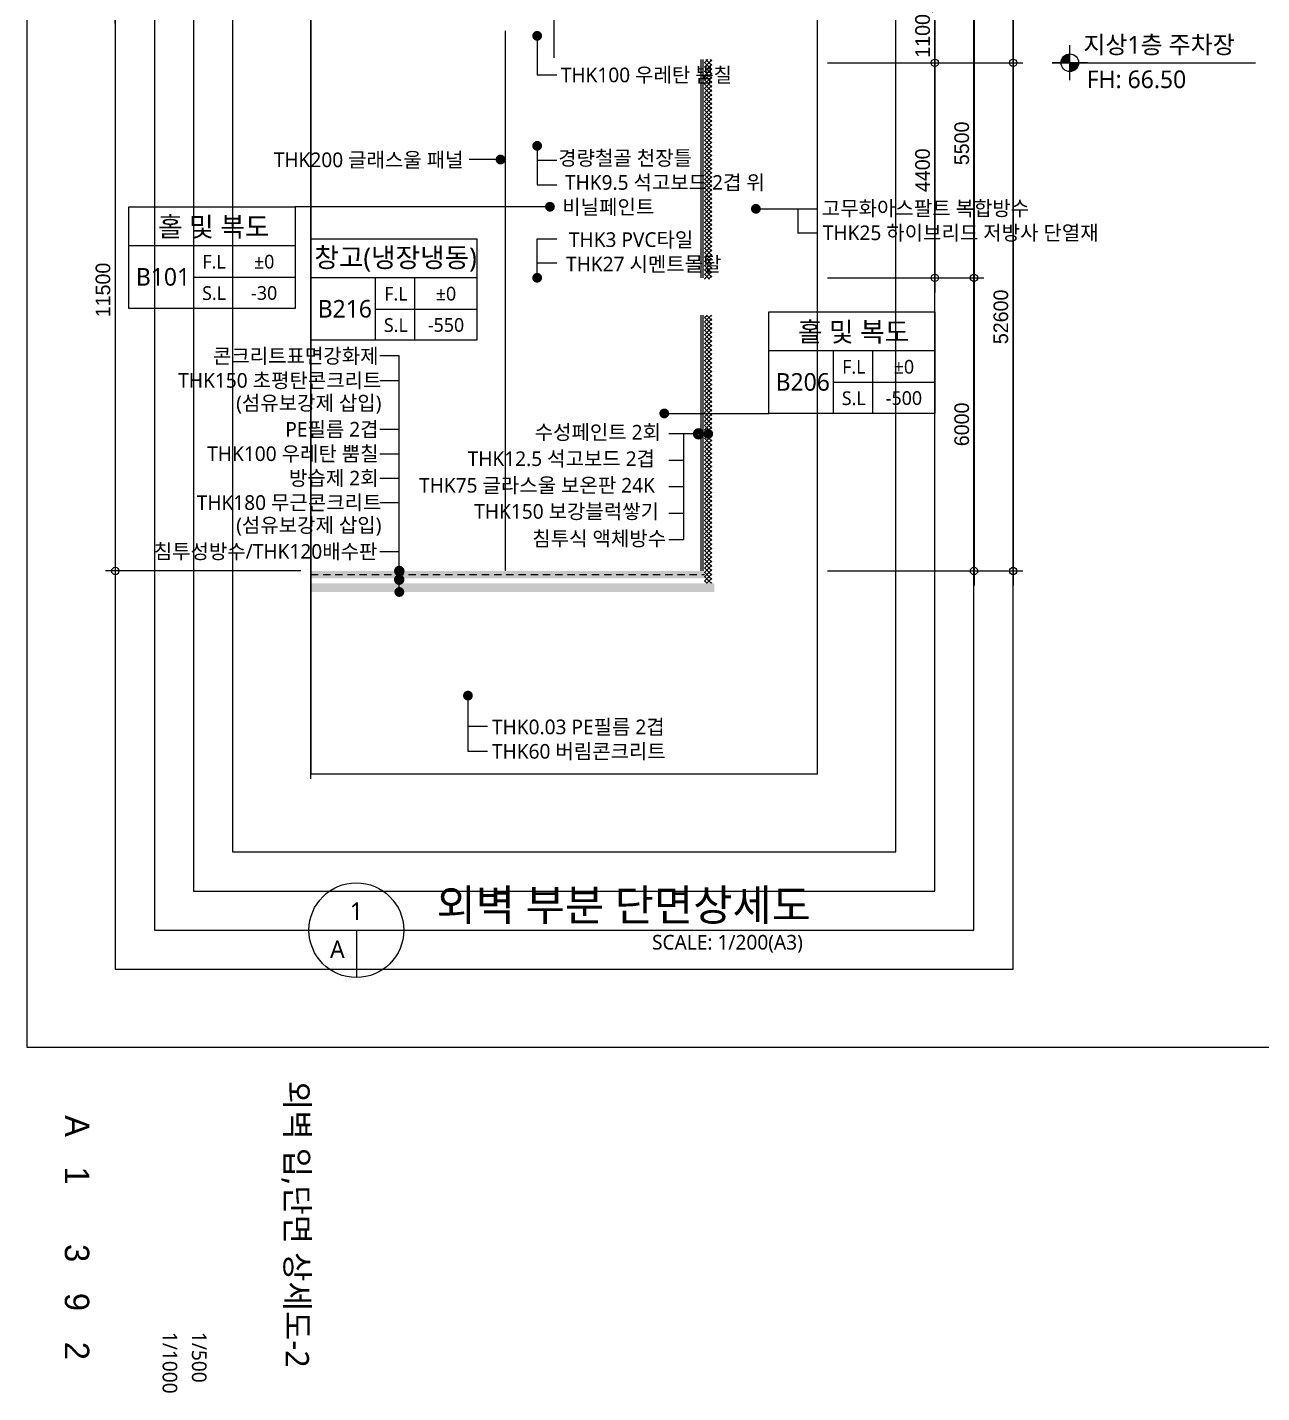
# Model space of a CAD drawing. Header units: millimetres. Extents: x 43197023 to 43466355, y 1341521 to 1420690.
# Drawn here: x 43254623 to 43279879, y 1342626 to 1370565 of the extents above; entities that cross this region are included whole.
import ezdxf
from ezdxf.enums import TextEntityAlignment as Align

# ---------------------------------------------------------------- set-up
doc = ezdxf.new("R2010")
doc.units = ezdxf.units.MM
doc.header["$LTSCALE"] = 1000
doc.header["$MEASUREMENT"] = 0
doc.header["$PDSIZE"] = -10
doc.linetypes.add('HID', pattern=[2.5, 1.5, -1])
doc.layers.get('0').update_dxf_attribs({"linetype": 'CONTINUOUS'})
doc.layers.get('Defpoints').update_dxf_attribs({"color": 171, "linetype": 'CONTINUOUS'})
for name, color, linetype in [('cen', 1, 'CONTINUOUS'), ('HAT', 253, 'CONTINUOUS'), ('INS', 9, 'BATTING'), ('LED', 7, 'CONTINUOUS'), ('NDIM', 7, 'CONTINUOUS'), ('SYM', 7, 'CONTINUOUS'), ('TEXT', 3, 'CONTINUOUS'), ('TEXT(AXIS)', 2, 'CONTINUOUS'), ('TEXT(MIN)', 7, 'CONTINUOUS'), ('TEXT(노트)', 7, 'CONTINUOUS'), ('TEXT(실명)', 3, 'CONTINUOUS'), ('TEXT-TITLE', 6, 'CONTINUOUS'), ('TEXT-기입', 6, 'CONTINUOUS'), ('TITLE', 7, 'CONTINUOUS'), ('WALL-석고보드', 7, 'CONTINUOUS'), ('wire-meshes', 1, 'CONTINUOUS')]:
    doc.layers.add(name, color=color, linetype=linetype)
doc.styles.add('CGS', font='cgse', dxfattribs={"bigfont": 'cgs'})
doc.styles.add('나눔바른고딕', font='NanumBarunGothic.ttf')
doc.linetypes.add('BATTING', pattern='A,0.0001,-0.1,[134,ltypeshp.shx,S=0.1,R=0,X=-0.1,Y=0],-0.2,[134,ltypeshp.shx,S=0.1,R=180,X=0.1,Y=0],-0.1', length=0.4001)
doc.dimstyles.new('NDIM 1200', dxfattribs={"dimscale": 500, "dimtxt": 3, "dimasz": 1, "dimexe": 2, "dimexo": 2, "dimgap": 1, "dimtad": 1, "dimdec": 0, "dimdsep": 46, "dimtxsty": 'CGS', "dimblk": 'DOT0', "dimcen": 1, "dimdle": 8, "dimclrd": 2, "dimclre": 2, "dimclrt": 2, "dimadec": 0, "dimazin": 0, "dimtfac": 1, "dimtdec": 0, "dimtix": 1, "dimtmove": 2, "dimatfit": 3, "dimldrblk": 'DOT0', "dimfxl": 1, "dimtolj": 1, "dimtzin": 0, "dimlwd": -1, "dimlwe": -1, "dimarcsym": 0})

# ---------------------------------------------------------------- blocks, each defined once
blk = doc.blocks.new('A$C19853FC8')
at = {"layer": 'SYM'}
for p, q in [((1800, 0), (1800, 3600)), ((3600, 1800), (0, 1800))]:
    blk.add_line(p, q, dxfattribs=at)
blk.add_circle((1800, 1800), 900, dxfattribs=at)
for points in [[(900, 1800), (1800, 2700), (914, 1959), (1643, 2686)], [(914, 1959), (1643, 2686), (954, 2112), (1492, 2646)], [(954, 2112), (1492, 2646), (1025, 2260), (1346, 2576)], [(1025, 2260), (1346, 2576), (1109, 2378), (1222, 2491)], [(1800, 900), (2700, 1800), (1959, 914), (2686, 1643)], [(1959, 914), (2686, 1643), (2112, 954), (2646, 1492)], [(2112, 954), (2646, 1492), (2260, 1025), (2576, 1346)], [(2260, 1025), (2576, 1346), (2378, 1109), (2491, 1222)]]:
    blk.add_solid(points, dxfattribs=at)
at = {"layer": 'SYM', "linetype": 'Continuous'}
for points in [[(1800, 2700), (1800, 1800), (900, 1800)], [(2700, 1800), (1800, 900), (1800, 1800)]]:
    blk.add_solid(points, dxfattribs=at)
blk = doc.blocks.new('DOT0')
blk.add_line((-3, 0), (3, 0))
at = {"color": 6}
blk.add_circle((0, 0), 0.75, dxfattribs=at)
blk = doc.blocks.new('*D24')
at = {"layer": 'Defpoints', "color": 0, "ltscale": 0.4, "transparency": 16777216}
for p in [(43270793, 1412440), (43270793, 1369840), (43274793, 1369840)]:
    blk.add_point(p, dxfattribs=at)
at = {"layer": 'NDIM', "ltscale": 0.4, "transparency": 16777216}
for p, q in [((43270993, 1412440), (43274993, 1412440)), ((43274793, 1412340), (43274793, 1369940)), ((43270993, 1369840), (43274993, 1369840))]:
    blk.add_line(p, q, dxfattribs=at)
at = {"layer": 'NDIM', "ltscale": 0.4, "transparency": 16777216, "xscale": 100, "yscale": 100, "zscale": 100}
for p, rotation in [((43274793, 1412440), 90), ((43274793, 1369840), 270)]:
    blk.add_blockref('DOT0', p, dxfattribs=dict(at, rotation=rotation))
at = {"layer": 'NDIM', "ltscale": 0.4, "transparency": 16777216, "insert": (43274543, 1391140), "char_height": 300, "attachment_point": 5, "rotation": 90, "style": 'CGS'}
blk.add_mtext('\\A1;52600', dxfattribs=at)
blk = doc.blocks.new('*D29')
at = {"layer": 'Defpoints', "color": 0, "ltscale": 0.4, "transparency": 16777216}
for p in [(43270793, 1370940), (43270793, 1365440), (43273993, 1365440)]:
    blk.add_point(p, dxfattribs=at)
at = {"layer": 'NDIM', "ltscale": 0.4, "transparency": 16777216}
for p, q in [((43270993, 1370940), (43274193, 1370940)), ((43273993, 1370840), (43273993, 1365540)), ((43270993, 1365440), (43274193, 1365440))]:
    blk.add_line(p, q, dxfattribs=at)
at = {"layer": 'NDIM', "ltscale": 0.4, "transparency": 16777216, "xscale": 100, "yscale": 100, "zscale": 100}
for p, rotation in [((43273993, 1370940), 90), ((43273993, 1365440), 270)]:
    blk.add_blockref('DOT0', p, dxfattribs=dict(at, rotation=rotation))
at = {"layer": 'NDIM', "ltscale": 0.4, "transparency": 16777216, "insert": (43273743, 1368190), "char_height": 300, "attachment_point": 5, "rotation": 90, "style": 'CGS'}
blk.add_mtext('\\A1;5500', dxfattribs=at)
blk = doc.blocks.new('*D267')
at = {"layer": 'Defpoints', "color": 0, "ltscale": 0.4, "transparency": 16777216}
for p in [(43260423, 1370940), (43256423, 1359440), (43260423, 1359440)]:
    blk.add_point(p, dxfattribs=at)
at = {"layer": 'NDIM', "ltscale": 0.4, "transparency": 16777216}
for p, q in [((43260223, 1370940), (43256223, 1370940)), ((43256423, 1370840), (43256423, 1359540)), ((43260223, 1359440), (43256223, 1359440))]:
    blk.add_line(p, q, dxfattribs=at)
at = {"layer": 'NDIM', "ltscale": 0.4, "transparency": 16777216, "xscale": 100, "yscale": 100, "zscale": 100}
for p, rotation in [((43256423, 1370940), 90), ((43256423, 1359440), 270)]:
    blk.add_blockref('DOT0', p, dxfattribs=dict(at, rotation=rotation))
at = {"layer": 'NDIM', "ltscale": 0.4, "transparency": 16777216, "insert": (43256173, 1365190), "char_height": 300, "attachment_point": 5, "rotation": 90, "style": 'CGS'}
blk.add_mtext('\\A1;11500', dxfattribs=at)
blk = doc.blocks.new('A$C51E23882')
at = {"layer": 'TITLE'}
blk.add_lwpolyline([(8500, 0), (0, 0), (0, 5200), (8500, 5200)], close=True, dxfattribs=at)
for points in [[(8500, 3200), (0, 3200)], [(3300, 3200), (3300, 0)], [(5300, 3200), (5300, 0)], [(3300, 1600), (8500, 1600)]]:
    blk.add_lwpolyline(points, dxfattribs=at)
at = {"layer": 'TITLE', "style": '나눔바른고딕'}
for s, p in [('F.L', (4352, 2378)), ('S.L', (4352, 778))]:
    blk.add_text(s, height=700, dxfattribs=at).set_placement(p, align=Align.MIDDLE)
blk = doc.blocks.new('*D273')
at = {"layer": 'Defpoints', "color": 0, "ltscale": 0.4, "transparency": 16777216}
for p in [(43270793, 1369840), (43270793, 1359440), (43274793, 1359440)]:
    blk.add_point(p, dxfattribs=at)
at = {"layer": 'NDIM', "ltscale": 0.4, "transparency": 16777216}
for p, q in [((43270993, 1369840), (43274993, 1369840)), ((43274793, 1369740), (43274793, 1359540)), ((43270993, 1359440), (43274993, 1359440))]:
    blk.add_line(p, q, dxfattribs=at)
at = {"layer": 'NDIM', "ltscale": 0.4, "transparency": 16777216, "xscale": 100, "yscale": 100, "zscale": 100}
for p, rotation in [((43274793, 1369840), 90), ((43274793, 1359440), 270)]:
    blk.add_blockref('DOT0', p, dxfattribs=dict(at, rotation=rotation))
at = {"layer": 'NDIM', "ltscale": 0.4, "transparency": 16777216, "insert": (43274543, 1364640), "char_height": 300, "attachment_point": 5, "rotation": 90, "style": 'CGS'}
blk.add_mtext('\\A1;52600', dxfattribs=at)
blk = doc.blocks.new('*D274')
at = {"layer": 'Defpoints', "color": 0, "ltscale": 0.4, "transparency": 16777216}
for p in [(43270793, 1365440), (43270793, 1359440), (43273993, 1359440)]:
    blk.add_point(p, dxfattribs=at)
at = {"layer": 'NDIM', "ltscale": 0.4, "transparency": 16777216}
for p, q in [((43270993, 1365440), (43274193, 1365440)), ((43273993, 1365340), (43273993, 1359540)), ((43270993, 1359440), (43274193, 1359440))]:
    blk.add_line(p, q, dxfattribs=at)
at = {"layer": 'NDIM', "ltscale": 0.4, "transparency": 16777216, "xscale": 100, "yscale": 100, "zscale": 100}
for p, rotation in [((43273993, 1365440), 90), ((43273993, 1359440), 270)]:
    blk.add_blockref('DOT0', p, dxfattribs=dict(at, rotation=rotation))
at = {"layer": 'NDIM', "ltscale": 0.4, "transparency": 16777216, "insert": (43273743, 1362440), "char_height": 300, "attachment_point": 5, "rotation": 90, "style": 'CGS'}
blk.add_mtext('\\A1;6000', dxfattribs=at)
blk = doc.blocks.new('*D275')
at = {"layer": 'Defpoints', "color": 0, "ltscale": 0.4, "transparency": 16777216}
for p in [(43270793, 1370940), (43270793, 1369840), (43273193, 1369840)]:
    blk.add_point(p, dxfattribs=at)
at = {"layer": 'NDIM', "ltscale": 0.4, "transparency": 16777216}
for p, q in [((43270993, 1370940), (43273393, 1370940)), ((43273193, 1370840), (43273193, 1369940)), ((43270993, 1369840), (43273393, 1369840))]:
    blk.add_line(p, q, dxfattribs=at)
at = {"layer": 'NDIM', "ltscale": 0.4, "transparency": 16777216, "xscale": 100, "yscale": 100, "zscale": 100}
for p, rotation in [((43273193, 1370940), 90), ((43273193, 1369840), 270)]:
    blk.add_blockref('DOT0', p, dxfattribs=dict(at, rotation=rotation))
at = {"layer": 'NDIM', "ltscale": 0.4, "transparency": 16777216, "insert": (43272943, 1370390), "char_height": 300, "attachment_point": 5, "rotation": 90, "style": 'CGS'}
blk.add_mtext('\\A1;1100', dxfattribs=at)
blk = doc.blocks.new('*D276')
at = {"layer": 'Defpoints', "color": 0, "ltscale": 0.4, "transparency": 16777216}
for p in [(43270793, 1369840), (43270793, 1365440), (43273193, 1365440)]:
    blk.add_point(p, dxfattribs=at)
at = {"layer": 'NDIM', "ltscale": 0.4, "transparency": 16777216}
for p, q in [((43270993, 1369840), (43273393, 1369840)), ((43273193, 1369740), (43273193, 1365540)), ((43270993, 1365440), (43273393, 1365440))]:
    blk.add_line(p, q, dxfattribs=at)
at = {"layer": 'NDIM', "ltscale": 0.4, "transparency": 16777216, "xscale": 100, "yscale": 100, "zscale": 100}
for p, rotation in [((43273193, 1369840), 90), ((43273193, 1365440), 270)]:
    blk.add_blockref('DOT0', p, dxfattribs=dict(at, rotation=rotation))
at = {"layer": 'NDIM', "ltscale": 0.4, "transparency": 16777216, "insert": (43272943, 1367640), "char_height": 300, "attachment_point": 5, "rotation": 90, "style": 'CGS'}
blk.add_mtext('\\A1;4400', dxfattribs=at)

msp = doc.modelspace()

# ---------------------------------------------------------------- hatches: boundary and pattern name
at = {"layer": 'HAT', "ltscale": 10000}
h = msp.add_hatch(dxfattribs=at)
h.set_pattern_fill('ANSI37', color=256, scale=500)
h.paths.add_polyline_path([(43268480.4, 1369908.2), (43268630.4, 1369908.2), (43268630.4, 1365410.2), (43268480.4, 1365410.2)])
h = msp.add_hatch(dxfattribs=at)
h.set_pattern_fill('ANSI37', color=256, scale=500)
h.paths.add_polyline_path([(43268480.4, 1364678.2), (43268630.4, 1364678.2), (43268630.4, 1359190.2), (43268480.4, 1359190.2)])
at = {"layer": 'HAT'}
h = msp.add_hatch(dxfattribs=at)
h.set_pattern_fill('AR-CONC', color=256)
h.set_pattern_definition([(50, (40880746.05, 2031376.14), (182.184669, -15.9390855), [19.05, -209.55]), (355, (40880746.05, 2031376.14), (-35.243421, 191.056845), [15.24, -167.640584]), (100.451445, (40880761.24, 2031374.81), (146.941247, 175.117752), [16.190009, -178.090245]), (46.1842, (40880746.05, 2031426.94), (271.07904, -42.042328), [28.575, -314.325]), (96.635558, (40880768.64, 2031423.43), (237.404134, 247.426125), [24.285023, -267.135608]), (351.184151, (40880746.05, 2031426.94), (237.404134, 247.426125), [22.859967, -251.459732]), (21, (40880771.45, 2031414.24), (151.614391, -102.265198), [19.05, -209.55]), (326, (40880771.45, 2031414.24), (61.802028, 184.187966), [15.24, -167.64]), (71.451445, (40880784.09, 2031405.72), (213.416419, 81.922769), [16.190009, -178.089938]), (37.5, (40880746.054, 2031376.14), (3.0886033, 84.5550389), [0, -165.608, 0, -170.18, 0, -168.275]), (7.5, (40880746.05, 2031376.14), (66.8196625, 100.1805748), [0, -97.028, 0, -161.798, 0, -64.135]), (327.5, (40880689.41, 2031376.14), (135.5905952, -5.728744), [0, -63.5, 0, -198.12, 0, -262.89]), (317.5, (40880664.01, 2031376.14), (148.1291814, 25.426491), [0, -82.55, 0, -131.572, 0, -186.69])])
h.paths.add_polyline_path([(43260423.4, 1359440.2), (43260423.4, 1359290.2), (43268480.4, 1359290.2), (43268480.4, 1359440.2)])
h = msp.add_hatch(dxfattribs=at)
h.set_pattern_fill('AR-CONC', color=256)
h.set_pattern_definition([(50, (40880746.05, 2031126.14), (182.184669, -15.9390855), [19.05, -209.55]), (355, (40880746.05, 2031126.14), (-35.243421, 191.056845), [15.24, -167.640584]), (100.451445, (40880761.24, 2031124.81), (146.941247, 175.117752), [16.190009, -178.090245]), (46.1842, (40880746.05, 2031176.94), (271.07904, -42.042328), [28.575, -314.325]), (96.635558, (40880768.64, 2031173.43), (237.404134, 247.426125), [24.285023, -267.135608]), (351.184151, (40880746.05, 2031176.94), (237.404134, 247.426125), [22.859967, -251.459732]), (21, (40880771.45, 2031164.24), (151.614391, -102.265198), [19.05, -209.55]), (326, (40880771.45, 2031164.24), (61.802028, 184.187966), [15.24, -167.64]), (71.451445, (40880784.09, 2031155.72), (213.416419, 81.922769), [16.190009, -178.089938]), (37.5, (40880746.054, 2031126.14), (3.0886033, 84.5550389), [0, -165.608, 0, -170.18, 0, -168.275]), (7.5, (40880746.05, 2031126.14), (66.8196625, 100.1805748), [0, -97.028, 0, -161.798, 0, -64.135]), (327.5, (40880689.41, 2031126.14), (135.5905952, -5.728744), [0, -63.5, 0, -198.12, 0, -262.89]), (317.5, (40880664.01, 2031126.14), (148.1291814, 25.426491), [0, -82.55, 0, -131.572, 0, -186.69])])
h.paths.add_polyline_path([(43260423.4, 1359190.2), (43260423.4, 1359010.2), (43268680.4, 1359010.2), (43268680.4, 1359190.2)])
at = {"layer": 'LED'}
h = msp.add_hatch(color=256, dxfattribs=at)
h.dxf.hatch_style = 1
edge = h.paths.add_edge_path()
edge.add_arc((43262234.7, 1359440.2), 108, 0, 360)
h = msp.add_hatch(color=256, dxfattribs=at)
h.dxf.hatch_style = 1
edge = h.paths.add_edge_path()
edge.add_arc((43262232.6, 1359263.1), 108, 0, 360)

# ---------------------------------------------------------------- linework, layer by layer
at = {"layer": 'cen', "ltscale": 10000}
msp.add_line((43265405.4, 1369940.2), (43265405.4, 1415090.2), dxfattribs=at)
at = {"layer": 'Defpoints', "ltscale": 10000}
for points in [[(43310023.4, 1349690.2), (43254623.4, 1349690.2), (43254623.4, 1420690.2), (43310023.4, 1420690.2)], [(43256423.4, 1351290.2), (43274792.9, 1351290.2), (43274792.9, 1419090.2), (43256423.4, 1419090.2)], [(43257223.4, 1352090.2), (43273992.9, 1352090.2), (43273992.9, 1418290.2), (43257223.4, 1418290.2)], [(43258023.4, 1352890.2), (43273192.9, 1352890.2), (43273192.9, 1417490.2), (43258023.4, 1417490.2)], [(43258823.4, 1353690.2), (43272392.9, 1353690.2), (43272392.9, 1416690.2), (43258823.4, 1416690.2)], [(43260423.4, 1355290.2), (43270792.9, 1355290.2), (43270792.9, 1415090.2), (43260423.4, 1415090.2)]]:
    msp.add_lwpolyline(points, close=True, dxfattribs=at)
at = {"layer": 'INS', "ltscale": 0.24}
msp.add_line((43264405.4, 1359440.2), (43264405.4, 1370490.2), dxfattribs=at)
at = {"layer": 'INS', "ltscale": 0.09}
for p, q in [((43268442.9, 1369908.2), (43268442.9, 1365440.2)), ((43268442.9, 1364678.2), (43268442.9, 1359440.1))]:
    msp.add_line(p, q, dxfattribs=at)
at = {"layer": 'LED', "ltscale": 10000}
for p, q in [((43270388, 1366851.1), (43270388, 1366351.1)), ((43270792.9, 1366351.1), (43270388, 1366351.1)), ((43268047.6, 1362246.1), (43268047.6, 1360086.1)), ((43267747.6, 1361706.1), (43268047.6, 1361706.1)), ((43267747.6, 1361166.1), (43268047.6, 1361166.1)), ((43267747.6, 1360626.1), (43268047.6, 1360626.1)), ((43267747.6, 1360086.1), (43268047.6, 1360086.1))]:
    msp.add_line(p, q, dxfattribs=at)
at = {"layer": 'LED'}
msp.add_line((43264038.8, 1356255.4), (43263638.8, 1356255.4), dxfattribs=at)
at = {"layer": 'LED', "const_width": 132}
msp.add_lwpolyline([(43268355.9, 1362196.6, -1), (43268355.9, 1362295.6, -1)], format="xyb", close=True, dxfattribs=at)
at = {"layer": 'SYM', "ltscale": 1000}
msp.add_line((43275592.9, 1369840.2), (43279752.9, 1369840.2), dxfattribs=at)
at = {"layer": 'SYM'}
for p, q in [((43260385.7, 1352090.2), (43270830.5, 1352090.2)), ((43261355.4, 1352090.2), (43261355.4, 1351120.5))]:
    msp.add_line(p, q, dxfattribs=at)
at = {"layer": 'SYM', "color": 8}
msp.add_lwpolyline([(43260423.4, 1355190.2), (43260423.5, 1385140.2), (43260323.4, 1385190.2), (43260523.4, 1385190.2), (43260423.4, 1385240.2), (43260423.4, 1411560.5)], dxfattribs=at)
at = {"layer": 'SYM'}
msp.add_circle((43261355.4, 1352090.2), 969.7, dxfattribs=at)
at = {"layer": 'TEXT(MIN)', "ltscale": 10000}
for p, q in [((43265455.4, 1367840.2), (43265055.4, 1367840.2)), ((43265455.4, 1365740.2), (43265055.4, 1365740.2)), ((43261834.7, 1363340.2), (43262234.7, 1363340.2)), ((43261834.7, 1362340.2), (43262234.7, 1362340.2)), ((43261834.7, 1361840.2), (43262234.7, 1361840.2)), ((43261834.7, 1361340.2), (43262234.7, 1361340.2)), ((43261834.7, 1360840.2), (43262234.7, 1360840.2)), ((43261834.7, 1359840.2), (43262234.7, 1359840.2))]:
    msp.add_line(p, q, dxfattribs=at)
at = {"layer": 'WALL-석고보드', "ltscale": 0.1}
for p, q in [((43268405.4, 1369908.2), (43268405.4, 1365440.2)), ((43268405.4, 1364678.2), (43268405.4, 1359440.1))]:
    msp.add_line(p, q, dxfattribs=at)
at = {"layer": 'wire-meshes', "linetype": 'HID', "ltscale": 0.1}
msp.add_line((43260423.4, 1359365.2), (43268480.4, 1359365.2), dxfattribs=at)

# ---------------------------------------------------------------- block references
at = {"ltscale": 1000, "xscale": 0.2, "yscale": 0.2, "zscale": 0.2}
msp.add_blockref('A$C19853FC8', (43275592.9, 1369480.2), dxfattribs=at)
at = {"xscale": 0.4, "yscale": 0.4, "zscale": 0.4}
for p in [(43256703.4, 1364814.1), (43260423.4, 1364160.2), (43269792.9, 1362663.8)]:
    msp.add_blockref('A$C51E23882', p, dxfattribs=at)

# ---------------------------------------------------------------- texts
at = {"layer": 'TEXT', "style": '나눔바른고딕'}
msp.add_text('외벽 부분 단면상세도', height=640, dxfattribs=at).set_placement((43262995.4, 1352284.1))
for s, p in [('1', (43261355.4, 1352478)), ('A', (43260967.5, 1351702.3))]:
    msp.add_text(s, height=360, dxfattribs=at).set_placement(p, align=Align.MIDDLE)
msp.add_text('SCALE: 1/200(A3)', height=300, dxfattribs=at).set_placement((43270491.3, 1351993.2), align=Align.TOP_RIGHT)
at = {"layer": 'TEXT(AXIS)', "style": '나눔바른고딕'}
for s, p in [('지상1층 주차장', (43276229.1, 1370029.1)), ('FH: 66.50', (43276297.5, 1369321.1))]:
    msp.add_text(s, height=360, dxfattribs=at).set_placement(p)
at = {"layer": 'TEXT(MIN)', "style": '나눔바른고딕'}
for s, p in [('THK100 우레탄 뿜칠', (43269042.9, 1369590.6)), ('경량철골 천장틀', (43268222.2, 1367890.2)), ('THK9.5 석고보드 2겹 위', (43269711.9, 1367390.2)), ('비닐페인트', (43267450.6, 1366889.3)), ('THK3 PVC타일', (43268248.9, 1366220.5)), ('THK27 시멘트몰탈', (43268825.5, 1365720.5)), ('콘크리트표면강화제', (43261810, 1363840.2)), ('THK150 초평탄콘크리트', (43261868.7, 1363340.2)), ('(섬유보강제 삽입)', (43261868.7, 1362878.1)), ('PE필름 2겹', (43261810, 1362340.2)), ('THK100 우레탄 뿜칠', (43261810, 1361840.2)), ('방습제 2회', (43261810, 1361340.2)), ('THK180 무근콘크리트', (43261868.7, 1360840.2)), ('(섬유보강제 삽입)', (43261868.7, 1360378.1)), ('침투성방수/THK120배수판', (43261786.2, 1359840.2))]:
    msp.add_text(s, height=300, dxfattribs=at).set_placement(p, align=Align.MIDDLE_RIGHT)
for s, p in [('THK200 글래스울 패널', (43259666.6, 1367853.7)), ('수성페인트 2회', (43265003.4, 1362279.9)), ('THK12.5 석고보드 2겹', (43263633.2, 1361738.2)), ('THK75 글라스울 보온판 24K', (43262639, 1361193.6)), ('THK150 보강블럭쌓기', (43263768.6, 1360659.9)), ('침투식 액체방수', (43264955.8, 1360103))]:
    msp.add_text(s, height=300, dxfattribs=at).set_placement(p, align=Align.MIDDLE_LEFT)
at = {"layer": 'TEXT(노트)', "style": '나눔바른고딕'}
for s, p in [('고무화아스팔트 복합방수', (43270879.1, 1366860.3)), ('THK25 하이브리드 저방사 단열재', (43270900.9, 1366360.3)), ('THK0.03 PE필름 2겹', (43264130.7, 1356249.5)), ('THK60 버림콘크리트', (43264130.7, 1355749.5))]:
    msp.add_text(s, height=300, dxfattribs=at).set_placement(p, align=Align.MIDDLE_LEFT)
at = {"layer": 'TEXT(실명)', "style": '나눔바른고딕'}
for s, p in [('홀 및 복도', (43258438.5, 1366491.8)), ('창고(냉장냉동)', (43262158.5, 1365837.8)), ('홀 및 복도', (43271528, 1364341.5))]:
    msp.add_text(s, height=400, dxfattribs=at).set_placement(p, align=Align.MIDDLE)
at = {"layer": 'TEXT-TITLE', "style": '나눔바른고딕'}
msp.add_text('외벽 입,단면 상세도-2', height=480, rotation=270, dxfattribs=at).set_placement((43259906.5, 1346073.3), align=Align.CENTER)
at = {"layer": 'TEXT-기입', "style": '나눔바른고딕'}
for s, height, p in [('±0', 280, (43259469.8, 1365769.3)), ('B101', 360, (43257399.9, 1365459.5)), ('-30', 280, (43259469.8, 1365129.3)), ('±0', 280, (43263189.8, 1365115.3)), ('B216', 360, (43261119.9, 1364805.5)), ('-550', 280, (43263189.8, 1364475.3)), ('±0', 280, (43272559.3, 1363619)), ('B206', 360, (43270489.4, 1363309.2)), ('-500', 280, (43272559.3, 1362979))]:
    msp.add_text(s, height=height, dxfattribs=at).set_placement(p, align=Align.MIDDLE)
at = {"layer": 'TEXT-기입', "style": 'CGS'}
for s, p in [('A', (43255641.3, 1348082.4)), ('1', (43255641.3, 1347069.8)), ('3', (43255641.3, 1345482.4)), ('9', (43255641.3, 1344482.4)), ('2', (43255641.3, 1343482.4))]:
    msp.add_text(s, height=500, rotation=270, dxfattribs=at).set_placement(p, align=Align.MIDDLE_CENTER)
at = {"layer": 'TEXT-기입', "style": '나눔바른고딕'}
for s, p in [('1/1000', (43257301.3, 1343869.8)), ('1/500', (43257901.3, 1343869.8))]:
    msp.add_text(s, height=300, rotation=270, dxfattribs=at).set_placement(p, align=Align.BOTTOM_LEFT)

# ---------------------------------------------------------------- dimensions: what is measured, and where the dimension line sits
at = {"layer": 'NDIM', "ltscale": 0.4}
for base, p1, p2, picture, middle in [((43274792.9, 1369840.2), (43270792.9, 1412440.2), (43270792.9, 1369840.2), '*D24', (43274542.9, 1391140.2)), ((43274792.9, 1359440.2), (43270792.9, 1369840.2), (43270792.9, 1359440.2), '*D273', (43274542.9, 1364640.2))]:
    dim = msp.add_linear_dim(base=base, p1=p1, p2=p2, angle=270, text='52600', dimstyle='NDIM 1200', override={"dimscale": 100, "dimclrd": 256, "dimclre": 256, "dimclrt": 256}, dxfattribs=at)
    dim.commit()
    dim.dimension.update_dxf_attribs({"geometry": picture, "text_midpoint": middle})
for base, p1, p2, angle, picture, middle in [((43256423.4, 1359440.2), (43260423.4, 1370940.2), (43260423.4, 1359440.2), 270, '*D267', (43256173.4, 1365190.2)), ((43273992.9, 1365440.2), (43270792.9, 1370940.2), (43270792.9, 1365440.2), 90, '*D29', (43273742.9, 1368190.2)), ((43273192.9, 1369840.2), (43270792.9, 1370940.2), (43270792.9, 1369840.2), 90, '*D275', (43272942.9, 1370390.2)), ((43273192.9, 1365440.2), (43270792.9, 1369840.2), (43270792.9, 1365440.2), 90, '*D276', (43272942.9, 1367640.2)), ((43273992.9, 1359440.2), (43270792.9, 1365440.2), (43270792.9, 1359440.2), 90, '*D274', (43273742.9, 1362440.2))]:
    dim = msp.add_linear_dim(base=base, p1=p1, p2=p2, angle=angle, dimstyle='NDIM 1200', override={"dimscale": 100, "dimclrd": 256, "dimclre": 256, "dimclrt": 256}, dxfattribs=at)
    dim.commit()
    dim.dimension.update_dxf_attribs({"geometry": picture, "text_midpoint": middle})

# ---------------------------------------------------------------- leaders
at = {"layer": 'LED', "ltscale": 10000}
for points, override in [([(43265055.4, 1370390.2), (43265055.4, 1369590.2), (43265455.4, 1369590.2)], {"dimscale": 200, "dimtad": 0, "dimclrd": 256, "dimldrblk": 'Dot'}), ([(43265055.4, 1368140.2), (43265055.4, 1367340.2), (43265455.4, 1367340.2)], {"dimscale": 200, "dimtad": 0, "dimclrd": 256, "dimldrblk": 'Dot'}), ([(43264305.4, 1367858.2), (43263888.1, 1367858.2), (43263664.7, 1367858.2)], {"dimscale": 200, "dimtad": 0, "dimclrd": 256, "dimldrblk": 'Dot'}), ([(43265317.1, 1366894.1), (43264126.3, 1366894.1), (43260103.4, 1366894.1)], {"dimscale": 200, "dimtad": 0, "dimclrd": 256, "dimldrblk": 'Dot'}), ([(43269530.4, 1366851.1), (43270388, 1366851.1), (43270792.9, 1366851.1)], {"dimscale": 200, "dimtad": 0, "dimclrd": 256, "dimldrblk": 'Dot'}), ([(43265055.4, 1365440.2), (43265055.4, 1366240.2), (43265455.4, 1366240.2)], {"dimscale": 200, "dimtad": 0, "dimclrd": 256, "dimldrblk": 'Dot'}), ([(43262234.7, 1359010.2), (43262234.7, 1363840.2), (43261834.7, 1363840.2)], {"dimscale": 200, "dimtad": 0, "dimclrd": 256, "dimldrblk": 'Dot'}), ([(43267656.2, 1362663.8), (43269392.9, 1362663.8), (43269792.9, 1362663.8)], {"dimscale": 200, "dimtad": 0, "dimclrd": 256, "dimldrblk": 'Dot'}), ([(43268555.9, 1362246.1), (43268047.6, 1362246.1), (43267747.6, 1362246.1)], {"dimscale": 100, "dimasz": 2, "dimtad": 0, "dimclrd": 256, "dimldrblk": 'Dot'}), ([(43263638.8, 1356890.2), (43263638.8, 1355755.4), (43264038.8, 1355755.4)], {"dimscale": 200, "dimtad": 0, "dimclrd": 256, "dimldrblk": 'Dot'})]:
    msp.add_leader(points, dimstyle='NDIM 1200', override=override, dxfattribs=at)

doc.saveas('drawing.dxf')
